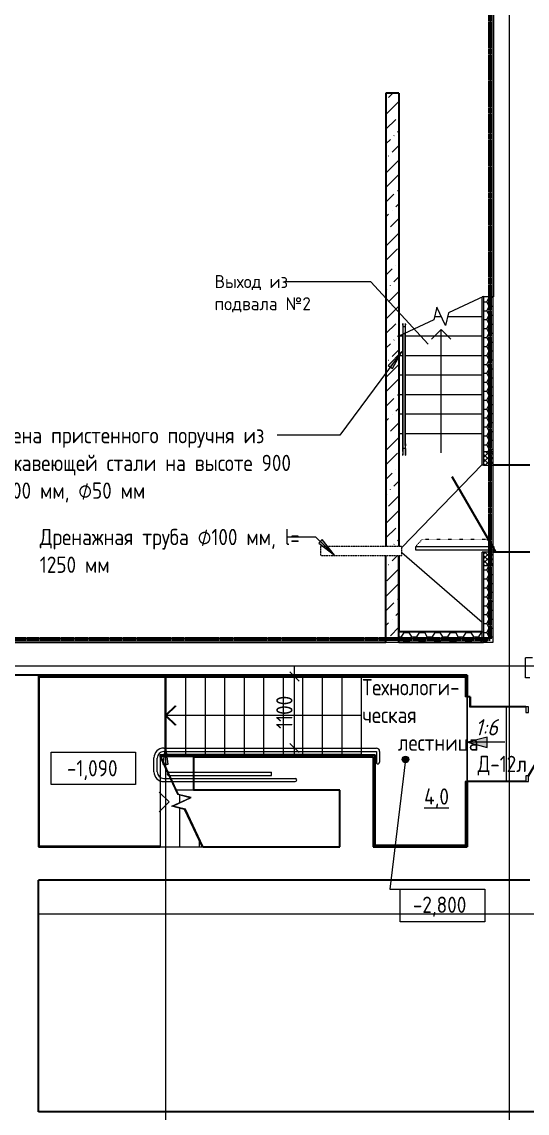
# Model space of a CAD drawing. Header units: millimetres. Extents: x 504091 to 2165846, y 135022 to 442887.
# Drawn here: x 578660 to 586422, y 211120 to 227906 of the extents above; entities that cross this region are included whole.
import ezdxf

# ---------------------------------------------------------------- set-up
doc = ezdxf.new("R2010")
doc.units = ezdxf.units.MM
for name, pattern in [('( Hidden )', [0.375, 0.25, -0.125]), ('ADSK_Линия сетки', [25, 20, -2.5, 0, -2.5]), ('ADSK_Пунктирная_п1', [0.53, 0, -0.53]), ('ADSK_Штриховая_ш3 п1_5', [4.5, 3, -1.5]), ('ADSK_Штрихпунктирная 2 точки_ш15 п1_5 п1_5 п1_5', [19.5, 15, -1.5, 0, -1.5, 0, -1.5]), ('DASHED', [7, 5, -2, 0]), ('осеваяX2', [4, 2.5, -0.5, 0.5, -0.5])]:
    doc.linetypes.add(name, pattern=pattern)
doc.layers.get('Defpoints').update_dxf_attribs({"color": 255})
doc.layers.add('!Defpoints', color=255, linetype='Continuous', lineweight=5, plot=False)
for name, color, linetype, lineweight in [('Аннотация', 7, 'Continuous', 9), ('ГИ', 204, 'DASHED', 70), ('Двери', 7, 'Continuous', 20), ('Лестницы', 7, 'Continuous', 18), ('Марки дверей', 7, 'Continuous', 20), ('Марки помещений', 7, 'Continuous', 20), ('Ограждение', 7, 'Continuous', 18), ('Оси', 165, 'осеваяX2', 13), ('отметки', 7, 'Continuous', 20), ('Пандусы', 7, 'Continuous', 18), ('Перекрытие', 7, 'Continuous', 18), ('размеры', 7, 'Continuous', 9), ('Стены внутренние', 7, 'Continuous', 18), ('Стены наружные', 7, 'Continuous', 18), ('Стены несущие', 7, 'Continuous', 30), ('Стены отделка', 7, 'Continuous', 30), ('Стены штриховка', 7, 'Continuous', 18), ('Стрелки вверх', 7, 'Continuous', 18), ('Узлы', 7, 'Continuous', 18)]:
    doc.layers.add(name, color=color, linetype=linetype, lineweight=lineweight)
doc.layers.add('Линии', color=7, linetype='Continuous', lineweight=9, true_color=0x00a600)
doc.layers.add('Штриховка', color=252, linetype='Continuous')
doc.styles.add('GOST 2.304_new', font='isocpeur.ttf', dxfattribs={"width": 0.9, "oblique": 15})
doc.styles.add('GOST Common_1', font='GOST_Common.ttf', dxfattribs={"width": 0.9, "height": 250})
doc.styles.add('GOST Common_2', font='GOST_Common.ttf', dxfattribs={"width": 0.9, "height": 200})
doc.styles.add('GOST Common_5', font='GOST_Common.ttf', dxfattribs={"height": 250})
doc.dimstyles.new('ADSK_Основной_2_5_мм_Округление_до_1_мм', dxfattribs={"dimscale": 304.8, "dimtxt": 251.428749, "dimasz": 0.463911, "dimexe": 0.492126, "dimexo": 0.492126, "dimgap": 0.098425, "dimtad": 1, "dimdec": 0, "dimdsep": 46, "dimtxsty": 'GOST Common_1', "dimblk1": 'OBLIQUE', "dimblk2": 'OBLIQUE', "dimsah": 1, "dimcen": 0.09, "dimdle": 0.492126, "dimazin": 2, "dimtfac": 1, "dimtdec": 4, "dimtix": 1, "dimtmove": 0, "dimatfit": 3, "dimfxl": 0, "dimtvp": 1, "dimtolj": 1, "dimtzin": 0, "dimlwd": 20, "dimlwe": 20, "dimarcsym": 0})
pattern_1 = [(0, (568099.94, 197753.52), (119.062, 68.741), [79.375, -158.75]), (120, (568099.94, 197753.52), (-119.06245, 68.74022), [79.375, -158.75]), (60, (568099.94, 197753.52), (-0.00045, 137.48122), [0, -158.75, 79.375, 0])]
pattern_2 = [(45, (568099.937, 197753.523), (-35.35534, 35.35534), []), (135, (568099.937, 197753.523), (-35.35534, -35.35534), [])]

# ---------------------------------------------------------------- blocks, each defined once
blk = doc.blocks.new('АС_Дверь_Однопольная_Алюминиевая - 1150х2200 алюм ост EIW30 Д12л-6958117-План подвала')
at = {"layer": 'Двери'}
for p, q in [((-363, -420), (-450, -420)), ((-450, -420), (-450, -460)), ((-450, -460), (-363, -460)), ((-363, -460), (-363, -420)), ((700, -420), (613, -420)), ((613, -420), (613, -460)), ((613, -460), (700, -460)), ((700, -460), (700, -420))]:
    blk.add_line(p, q, dxfattribs=at)
at = {"layer": 'Двери', "lineweight": 30}
blk.add_line((-363, -460), (482, -948), dxfattribs=at)
blk = doc.blocks.new('AC_Дверь_Однопольная_Стальная - 1340Х2200h ДН-8п-6920971-План подвала')
at = {"layer": 'Двери', "lineweight": 30}
blk.add_line((-670, 240), (490, 910), dxfattribs=at)
blk = doc.blocks.new('Ограждение - Ограждение-7023087-План подвала')
at = {"layer": 'Ограждение'}
for p, q in [((16447, 25364), (16417, 25350)), ((16417, 23643), (16417, 25350)), ((16447, 23643), (16447, 25364)), ((16425, 23643), (16417, 23643)), ((16447, 23643), (16440, 23643))]:
    blk.add_line(p, q, dxfattribs=at)
blk = doc.blocks.new('Тип перил - Перила_Внутренний_-7023091-План подвала')
at = {"layer": 'Ограждение'}
for p, q in [((16412, 25503), (16412, 23662)), ((16452, 23662), (16452, 25503)), ((16412, 23631), (16412, 23593)), ((16430, 23593), (16435, 23593)), ((16452, 23593), (16452, 23631))]:
    blk.add_line(p, q, dxfattribs=at)
at = {"layer": 'Ограждение', "flags": 128}
for points in [[(16412, 25503), (16413, 25508), (16413, 25512)], [(16452, 25503), (16452, 25494), (16451, 25486), (16449, 25478), (16447, 25472), (16444, 25466), (16440, 25462), (16436, 25460), (16432, 25459), (16428, 25460), (16425, 25462), (16421, 25466), (16418, 25472), (16416, 25478), (16414, 25486), (16413, 25494), (16412, 25503)], [(16452, 25503), (16452, 25508), (16452, 25512)], [(16412, 23631), (16412, 23633), (16412, 23636), (16412, 23639), (16412, 23642), (16412, 23644), (16412, 23647), (16412, 23650), (16412, 23653), (16412, 23655), (16412, 23658), (16412, 23660), (16412, 23662)], [(16452, 23662), (16452, 23660), (16452, 23657), (16452, 23655), (16452, 23652), (16452, 23649), (16452, 23647), (16452, 23644), (16452, 23641), (16452, 23638), (16452, 23636), (16452, 23633), (16452, 23631)]]:
    blk.add_lwpolyline(points, dxfattribs=at)
blk = doc.blocks.new('Тип перил - D40 шаг 400 прямое со скруглением-6687845-План подвала')
at = {"layer": 'Ограждение'}
for p, q in [((0, 20), (4, 20)), ((0, 2), (0, 0)), ((0, 0), (0, -2)), ((5, -20), (1, -20))]:
    blk.add_line(p, q, dxfattribs=at)
at = {"layer": 'Ограждение', "flags": 128}
for points in [[(100, 20), (100, 20), (100, 20), (99, 20), (99, 20), (98, 20), (97, 20), (96, 20), (95, 20), (94, 20), (92, 20), (90, 20), (89, 20), (87, 20), (85, 20), (83, 20), (80, 20), (78, 20), (75, 20), (72, 20), (70, 20), (67, 20), (64, 20), (61, 20), (57, 20), (54, 20), (51, 20), (47, 20), (44, 20), (40, 20), (36, 20), (32, 20), (29, 20), (25, 20), (21, 20), (17, 20), (13, 20), (9, 20), (5, 20), (1, 20), (0, 20)], [(5, 20), (8, 20), (12, 20), (16, 20), (20, 20), (24, 20), (28, 20), (31, 20), (35, 20), (39, 20), (43, 20), (46, 20), (50, 20), (53, 20), (56, 20), (60, 20), (63, 20), (66, 20), (69, 20)], [(70, 20), (72, 20), (74, 20), (77, 20), (80, 20), (82, 20), (84, 20), (86, 20), (88, 20), (90, 20), (92, 20), (93, 20), (95, 20), (96, 20), (97, 20), (98, 20), (99, 20), (99, 20), (100, 20), (100, 20), (100, 20), (100, 20)], [(100, 20), (101, 20), (102, 20), (102, 20), (103, 20), (104, 20), (105, 19), (106, 19), (106, 19), (107, 19), (108, 18), (109, 18), (109, 18)], [(0, -20), (4, -20), (8, -20), (12, -20), (16, -20), (20, -20), (24, -20), (28, -20), (31, -20), (35, -20), (39, -20), (43, -20), (46, -20), (50, -20), (53, -20), (56, -20), (60, -20), (63, -20), (66, -20), (69, -20), (72, -20), (74, -20), (77, -20), (80, -20), (82, -20), (84, -20), (86, -20), (88, -20), (90, -20), (92, -20), (93, -20), (95, -20), (96, -20), (97, -20), (98, -20), (99, -20), (99, -20), (100, -20), (100, -20), (100, -20), (100, -20)], [(49, -20), (47, -20), (44, -20), (40, -20), (36, -20), (32, -20), (29, -20), (25, -20), (21, -20), (17, -20), (13, -20), (9, -20), (5, -20)], [(100, -20), (100, -20), (100, -20), (99, -20), (99, -20), (98, -20), (97, -20), (96, -20), (95, -20), (94, -20), (92, -20), (90, -20), (89, -20), (87, -20)], [(103, -20), (103, -20), (102, -20), (101, -20), (100, -20), (100, -20)], [(109, -18), (108, -18), (107, -19), (106, -19), (106, -19)]]:
    blk.add_lwpolyline(points, dxfattribs=at)
blk = doc.blocks.new('Тип перил - Перила_Внутренний_-V21-План подвала')
at = {"layer": 'Ограждение'}
for p, q in [((16452, 25367), (16412, 25348)), ((16412, 23653), (16412, 25348)), ((16452, 23653), (16452, 25367)), ((16412, 23631), (16412, 23653)), ((16412, 23593), (16412, 23631)), ((16412, 23593), (16452, 23593)), ((16452, 23631), (16452, 23653)), ((16452, 23593), (16452, 23631))]:
    blk.add_line(p, q, dxfattribs=at)
blk = doc.blocks.new('Тип перил - Перила_Внутренний_-7023104-План подвала')
at = {"layer": 'Ограждение'}
for p, q in [((16412, 25512), (16412, 25503)), ((16452, 25503), (16452, 25512)), ((16412, 23593), (16412, 23583)), ((16452, 23583), (16452, 23593))]:
    blk.add_line(p, q, dxfattribs=at)
blk = doc.blocks.new('Тип перил - Перила_Внутренний_-V22-План подвала')
at = {"layer": 'Ограждение'}
for p, q in [((16412, 23583), (16412, 23593)), ((16452, 23583), (16452, 23593))]:
    blk.add_line(p, q, dxfattribs=at)
blk = doc.blocks.new('Высотные отметки - Рамка-12095-План подвала')
at = {"layer": 'Аннотация', "lineweight": 20}
for p, q in [((-6.5, 0), (-6.5, 5)), ((-6.5, 5), (6.5, 5)), ((6.5, 5), (6.5, 0)), ((6.5, 0), (-6.5, 0))]:
    blk.add_line(p, q, dxfattribs=at)
blk = doc.blocks.new('_Oblique')
at = {"color": 0, "linetype": 'ByBlock', "lineweight": -2}
blk.add_line((-0.5, -0.5), (0.5, 0.5), dxfattribs=at)
blk = doc.blocks.new('*D469')
at = {"layer": 'Defpoints', "color": 0, "lineweight": 20, "transparency": 16777216}
for p in [(582748, 217836), (582848, 217836), (582748, 216736)]:
    blk.add_point(p, dxfattribs=at)
at = {"layer": 'размеры', "color": 0, "lineweight": 20, "transparency": 16777216}
for p, q in [((582848, 216586), (582848, 217986)), ((582898, 217836), (582998, 217836)), ((582898, 216736), (582998, 216736))]:
    blk.add_line(p, q, dxfattribs=at)
at = {"layer": 'размеры', "color": 0, "lineweight": 20, "transparency": 16777216, "xscale": 141.4, "yscale": 141.4, "zscale": 141.4}
for p, rotation in [((582848, 217836), 90), ((582848, 216736), 270)]:
    blk.add_blockref('_Oblique', p, dxfattribs=dict(at, rotation=rotation))
at = {"layer": 'размеры', "color": 0, "lineweight": 20, "transparency": 16777216, "insert": (582693, 217286), "char_height": 250, "width": 644.34, "attachment_point": 5, "rotation": 90, "style": 'GOST Common_1'}
blk.add_mtext('\\A1;1100', dxfattribs=at)
blk = doc.blocks.new('оси')
at = {"layer": 'Оси', "linetype": 'ADSK_Линия сетки'}
for p, q in [((24550, -2196.5), (24550, 46378)), ((-3614.3, 22400), (62615.4, 22400))]:
    blk.add_line(p, q, dxfattribs=at)

msp = doc.modelspace()

# ---------------------------------------------------------------- hatches: boundary and pattern name
at = {"layer": 'Аннотация', "lineweight": 9}
for points in [[(584499.6958, 222837.4302), (584289.2784, 222619.9804), (584352.7283, 222572.9298)], [(583462.4748, 219705.1122), (583274.8264, 219942.4895), (583219.7826, 219885.8341)], [(580865.6978, 216788.4043), (580826.202, 216488.4043), (580905.1935, 216488.4043)]]:
    msp.add_hatch(color=256, dxfattribs=at).paths.add_polyline_path(points)
at = {"layer": 'отметки'}
h = msp.add_hatch(color=256, dxfattribs=at)
edge = h.paths.add_edge_path()
edge.add_arc((584553.2866, 216561.6238), 50, 0, 360)
at = {"layer": 'размеры'}
msp.add_hatch(color=256, dxfattribs=at).paths.add_polyline_path([(585505.7628, 216824.1723), (585805.7628, 216743.7875), (585805.7628, 216904.5571)])
at = {"layer": 'Стены внутренние', "lineweight": 9}
h = msp.add_hatch(dxfattribs=at)
h.set_pattern_fill('FP_6', color=256, style=0, pattern_type=2)
h.set_pattern_definition([(45, (568099.94, 197753.52), (84.18955, 308.69595), [396.875, -79.375, 3.353, -76.022])])
h.paths.add_polyline_path([(584452.3341, 223265.8188), (584452.3341, 226811.0475), (584252.3341, 226811.0475), (584252.3341, 223265.8188)])
h = msp.add_hatch(dxfattribs=at)
h.set_pattern_fill('FP_7', color=256, style=0, pattern_type=2)
h.set_pattern_definition([(45, (568099.94, 197753.52), (84.19025, 308.69666), [396.875, -79.375, 3.353, -76.022])])
h.paths.add_polyline_path([(584252.3341, 218366.0475), (584452.3341, 218366.0475), (584452.3341, 219698.5225), (584252.3341, 219698.5225), (584252.3341, 219136.8226)])
h.paths.add_polyline_path([(584452.3341, 219838.5225), (584452.3341, 223265.8188), (584252.3341, 223265.8188), (584252.3341, 219838.5225), (584397.2585, 219838.5225)])
at = {"layer": 'Стены наружные', "true_color": 0x6b6b6b}
for points in [[(585750.9091, 223265.8188), (585752.3341, 223265.8188), (585752.3341, 223676.0475), (585732.3341, 223676.0475), (585732.3341, 223265.8188)], [(585288.7154, 218516.0475), (585732.3341, 218516.0475), (585732.3341, 218536.0475), (584452.3341, 218536.0475), (584452.3341, 218516.0475), (584457.3341, 218516.0475)]]:
    msp.add_hatch(color=251, dxfattribs=at).paths.add_polyline_path(points)
h = msp.add_hatch(color=251, dxfattribs=at)
h.paths.add_polyline_path([(585732.3341, 218516.0475), (585752.3341, 218516.0475), (585752.3341, 219748.5225), (585732.3341, 219748.5225), (585732.3341, 218526.0475)])
h.paths.add_polyline_path([(585732.3341, 221088.5225), (585752.3341, 221088.5225), (585752.3341, 223265.8188), (585732.3341, 223265.8188), (585732.3341, 221099.8681)])
at = {"layer": 'Стены наружные', "lineweight": 9}
h = msp.add_hatch(dxfattribs=at)
h.set_pattern_fill('FP_5', color=256, style=0, pattern_type=2)
h.set_pattern_definition([(0, (568099.94, 197753.52), (119.063, 68.741), [79.375, -158.75]), (120, (568099.94, 197753.52), (-119.06245, 68.74022), [79.375, -158.75]), (60, (568099.94, 197753.52), (-0.00045, 137.48122), [0, -158.75, 79.375, 0])])
h.paths.add_polyline_path([(585288.7154, 218366.0475), (585732.3341, 218366.0475), (585732.3341, 218516.0475), (584452.3341, 218516.0475), (584452.3341, 218366.0475), (584457.3341, 218366.0475)])
at = {"layer": 'Узлы', "lineweight": 9}
h = msp.add_hatch(dxfattribs=at)
h.set_pattern_fill('FP_10', color=256, style=0, pattern_type=2)
h.set_pattern_definition(pattern_1)
h.paths.add_polyline_path([(585902.3341, 221291.1733), (585902.3341, 223676.0475), (585752.3341, 223676.0475), (585752.3341, 221291.1733), (585888.373, 221291.1733)])
h = msp.add_hatch(dxfattribs=at)
h.set_pattern_fill('FP_11', color=256, style=0, pattern_type=2)
h.set_pattern_definition(pattern_2)
h.paths.add_polyline_path([(585902.3341, 221088.5225), (585902.3341, 221291.1733), (585752.3341, 221291.1733), (585752.3341, 221088.5225)])
h = msp.add_hatch(dxfattribs=at)
h.set_pattern_fill('FP_11', color=256, style=0, pattern_type=2)
h.set_pattern_definition(pattern_2)
h.paths.add_polyline_path([(585752.3341, 219545.8718), (585902.3341, 219545.8718), (585902.3341, 219748.5225), (585752.3341, 219748.5225), (585752.3341, 219718.5225)])
h = msp.add_hatch(dxfattribs=at)
h.set_pattern_fill('FP_10', color=256, style=0, pattern_type=2)
h.set_pattern_definition(pattern_1)
h.paths.add_polyline_path([(585752.3341, 218366.0475), (585902.3341, 218366.0475), (585902.3341, 219545.8718), (585752.3341, 219545.8718), (585752.3341, 218526.0475)])

# ---------------------------------------------------------------- linework, layer by layer
at = {"layer": '!Defpoints', "color": 2, "lineweight": 20}
msp.add_lwpolyline([(613421.6646, 218584.8405), (606766.7913, 218584.8405), (606766.7913, 218454.8405), (599021.1136, 218454.8405), (598970.5919, 233869.9907), (604245.6676, 233869.9907), (604245.6676, 240973.5225), (598946.8288, 240973.5225), (598946.3857, 241179.162), (585852.3341, 241150.9484), (585852.3341, 218416.0475), (571508.6963, 218416.0475)], dxfattribs=at)
at = {"layer": 'Аннотация', "lineweight": 9}
for p, q in [((583621.244, 223906.7967), (582692.2271, 223906.7967)), ((584021.6315, 223906.7967), (583621.244, 223906.7967)), ((584901.2898, 222945.7436), (584021.6315, 223906.7967)), ((584499.6958, 222837.4302), (583543.6479, 221548.1551)), ((584499.6958, 222837.4302), (584289.2784, 222619.9804)), ((584352.7283, 222572.9298), (584499.6958, 222837.4302)), ((584289.2784, 222619.9804), (584352.7283, 222572.9298)), ((582850.2406, 221548.1551), (582582.7495, 221548.1551)), ((583543.6479, 221548.1551), (582850.2406, 221548.1551)), ((582953.696, 219981.7727), (582745.8077, 219981.7727)), ((583177.714, 219981.7727), (582953.696, 219981.7727)), ((583462.4748, 219705.1122), (583177.714, 219981.7727)), ((583274.8264, 219942.4895), (583219.7826, 219885.8341)), ((583462.4748, 219705.1122), (583274.8264, 219942.4895)), ((583219.7826, 219885.8341), (583462.4748, 219705.1122)), ((580865.6978, 216788.4043), (580826.202, 216488.4043)), ((580905.1935, 216488.4043), (580865.6978, 216788.4043)), ((580865.6978, 216788.4043), (580865.6978, 209610.1445)), ((580826.202, 216488.4043), (580905.1935, 216488.4043))]:
    msp.add_line(p, q, dxfattribs=at)
at = {"layer": 'ГИ', "linetype": '( Hidden )', "lineweight": 60, "ltscale": 20}
msp.add_lwpolyline([(561122.148, 225839.1126), (561122.148, 241164.6667), (571393.465, 241086.4776), (571508.6963, 218416.0475), (585852.3341, 218416.0475), (585852.3341, 241150.9484), (598946.1505, 241179.1615), (598946.8288, 240973.5225), (604245.6676, 240973.5225), (604245.6676, 233869.9907), (598970.5919, 233869.9907), (599021.1136, 218454.8405), (606766.7913, 218454.8405), (606766.7913, 218584.8405), (613421.6646, 218584.8405), (613350.8155, 241332.3278), (623406.8071, 241332.3278), (623695.1603, 205962.9513), (617416.4749, 205962.9513), (617419.2163, 205712.9513)], dxfattribs=at)
at = {"layer": 'Лестницы'}
for p, q in [((585750.9091, 223679.1475), (585214.1976, 223428.8748)), ((585744.2612, 223676.0475), (585750.9091, 223676.0475)), ((585744.2612, 223676.0475), (585750.9091, 223676.0475)), ((585750.9091, 223676.0475), (585750.9091, 223679.1475)), ((585034.875, 223517.6581), (584987.6206, 223323.2202)), ((585166.9432, 223234.4369), (585034.875, 223517.6581)), ((585214.1976, 223428.8748), (585166.9432, 223234.4369)), ((584987.6206, 223323.2202), (584450.9091, 223072.9475)), ((585000.4593, 223376.0475), (585100.9091, 223376.0475)), ((585000.4593, 223376.0475), (585100.9091, 223376.0475)), ((585201.3589, 223376.0475), (585732.3341, 223376.0475)), ((585201.3589, 223376.0475), (585732.3341, 223376.0475)), ((584462.3341, 223076.0475), (584512.3341, 223076.0475)), ((584462.3341, 223076.0475), (584512.3341, 223076.0475)), ((584552.3341, 223076.0475), (585732.3341, 223076.0475)), ((584552.3341, 223076.0475), (585732.3341, 223076.0475)), ((584462.3341, 222776.0475), (584512.3341, 222776.0475)), ((584462.3341, 222776.0475), (584512.3341, 222776.0475)), ((584552.3341, 222776.0475), (585732.3341, 222776.0475)), ((584552.3341, 222776.0475), (585732.3341, 222776.0475)), ((584462.3341, 222476.0475), (584512.3341, 222476.0475)), ((584462.3341, 222476.0475), (584512.3341, 222476.0475)), ((584552.3341, 222476.0475), (585732.3341, 222476.0475)), ((584552.3341, 222476.0475), (585732.3341, 222476.0475)), ((584462.3341, 222176.0475), (584512.3341, 222176.0475)), ((584462.3341, 222176.0475), (584512.3341, 222176.0475)), ((584552.3341, 222176.0475), (585732.3341, 222176.0475)), ((584552.3341, 222176.0475), (585732.3341, 222176.0475)), ((584462.3341, 221876.0475), (584512.3341, 221876.0475)), ((584462.3341, 221876.0475), (584512.3341, 221876.0475)), ((584552.3341, 221876.0475), (585732.3341, 221876.0475)), ((584552.3341, 221876.0475), (585732.3341, 221876.0475)), ((584462.3341, 221576.0475), (584512.3341, 221576.0475)), ((584462.3341, 221576.0475), (584512.3341, 221576.0475)), ((584552.3341, 221576.0475), (585732.3341, 221576.0475)), ((584552.3341, 221576.0475), (585732.3341, 221576.0475)), ((580863.6127, 216635.7823), (580863.6127, 217824.0475)), ((580863.6127, 216635.7823), (580863.6127, 217824.0475)), ((580878.6127, 216635.7823), (580878.6127, 217824.0475)), ((581178.6127, 216635.7823), (581178.6127, 217824.0475)), ((581178.6127, 216635.7823), (581178.6127, 217824.0475)), ((581478.6127, 216635.7823), (581478.6127, 217824.0475)), ((581478.6127, 216635.7823), (581478.6127, 217824.0475)), ((581778.6127, 216635.7823), (581778.6127, 217824.0475)), ((581778.6127, 216635.7823), (581778.6127, 217824.0475)), ((582078.6127, 216635.7823), (582078.6127, 217824.0475)), ((582078.6127, 216635.7823), (582078.6127, 217824.0475)), ((582378.6127, 216635.7823), (582378.6127, 217824.0475)), ((582378.6127, 216635.7823), (582378.6127, 217824.0475)), ((582678.6127, 216635.7823), (582678.6127, 217824.0475)), ((582678.6127, 216635.7823), (582678.6127, 217824.0475)), ((582978.6127, 216635.7823), (582978.6127, 217824.0475)), ((582978.6127, 216635.7823), (582978.6127, 217824.0475)), ((583278.6127, 216635.7823), (583278.6127, 217824.0475)), ((583278.6127, 216635.7823), (583278.6127, 217824.0475)), ((583578.6127, 216635.7823), (583578.6127, 217824.0475)), ((583578.6127, 216635.7823), (583578.6127, 217824.0475)), ((583878.6127, 216635.7823), (583878.6127, 217824.0475)), ((583878.6127, 216635.7823), (583878.6127, 217824.0475)), ((580783.6127, 216598.8896), (580783.6127, 215214.4633)), ((581053.5697, 216019.9649), (580783.6127, 216598.8896)), ((580783.6127, 216598.8896), (580783.6127, 215214.4633)), ((580798.6127, 216635.7823), (580863.6127, 216635.7823)), ((580798.6127, 216632.3376), (580798.6127, 216635.7823)), ((580798.6127, 216600.3376), (580798.6127, 216566.722)), ((581068.9073, 216020.6889), (580798.6127, 216600.3376)), ((580798.6127, 216600.3376), (580798.6127, 216566.722)), ((580878.6127, 216635.7823), (580863.6127, 216635.7823)), ((581178.6127, 216635.7823), (580878.6127, 216635.7823)), ((581478.6127, 216635.7823), (581178.6127, 216635.7823)), ((581778.6127, 216635.7823), (581478.6127, 216635.7823)), ((582078.6127, 216635.7823), (581778.6127, 216635.7823)), ((582378.6127, 216635.7823), (582078.6127, 216635.7823)), ((582678.6127, 216635.7823), (582378.6127, 216635.7823)), ((582978.6127, 216635.7823), (582678.6127, 216635.7823)), ((583278.6127, 216635.7823), (582978.6127, 216635.7823)), ((583578.6127, 216635.7823), (583278.6127, 216635.7823)), ((583878.6127, 216635.7823), (583578.6127, 216635.7823)), ((580964.7864, 215840.6423), (581248.0076, 215972.7105)), ((580980.124, 215841.3663), (581263.3452, 215973.4345)), ((581248.0076, 215972.7105), (581053.5697, 216019.9649)), ((581263.3452, 215973.4345), (581068.9073, 216020.6889)), ((581083.6127, 216012.6635), (581083.6127, 215896.0519)), ((581083.6127, 216012.6635), (581083.6127, 215896.0519)), ((581098.6127, 216013.4696), (581098.6127, 216009.0181)), ((581098.6127, 216013.4696), (581098.6127, 216009.0181)), ((581098.6127, 215903.0466), (581098.6127, 215896.6185)), ((581098.6127, 215903.0466), (581098.6127, 215896.6185)), ((581159.2243, 215793.388), (580964.7864, 215840.6423)), ((581174.5619, 215794.1119), (580980.124, 215841.3663)), ((581083.6127, 215811.7639), (581083.6127, 215214.4633)), ((581083.6127, 215811.7639), (581083.6127, 215214.4633)), ((581098.6127, 215812.5699), (581098.6127, 215808.1184)), ((581098.6127, 215812.5699), (581098.6127, 215808.1184)), ((581429.1813, 215214.4633), (581159.2243, 215793.388)), ((581444.8565, 215214.4633), (581174.5619, 215794.1119)), ((580783.6127, 215214.4633), (581083.6127, 215214.4633)), ((581083.6127, 215214.4633), (581383.6127, 215214.4633)), ((581383.6127, 215312.1855), (581383.6127, 215214.4633)), ((581383.6127, 215312.1855), (581383.6127, 215214.4633)), ((581383.6127, 215214.4633), (581429.1813, 215214.4633)), ((581398.6127, 215313.6334), (581398.6127, 215280.0179)), ((581398.6127, 215313.6334), (581398.6127, 215280.0179)), ((581429.1813, 215214.4633), (581444.8565, 215214.4633))]:
    msp.add_line(p, q, dxfattribs=at)
at = {"layer": 'Линии', "color": 7}
for p, q in [((585902.3341, 223676.0475), (585752.3341, 223676.0475)), ((585752.3341, 223676.0475), (585752.3341, 221291.1733)), ((585902.3341, 221291.1733), (585902.3341, 223676.0475)), ((585752.3341, 221291.1733), (585752.3341, 221088.5225)), ((585902.3341, 221291.1733), (585752.3341, 221291.1733)), ((585902.3341, 221088.5225), (585902.3341, 221291.1733)), ((585752.3341, 221088.5225), (585902.3341, 221088.5225)), ((585752.3341, 219748.5225), (585752.3341, 219545.8718)), ((585902.3341, 219748.5225), (585752.3341, 219748.5225)), ((585902.3341, 219545.8718), (585902.3341, 219748.5225)), ((585752.3341, 219545.8718), (585752.3341, 218366.0475)), ((585752.3341, 219545.8718), (585902.3341, 219545.8718)), ((585902.3341, 218366.0475), (585902.3341, 219545.8718)), ((585752.3341, 218366.0475), (585902.3341, 218366.0475))]:
    msp.add_line(p, q, dxfattribs=at)
at = {"layer": 'Линии', "color": 7, "linetype": 'ADSK_Пунктирная_п1', "ltscale": 0.5}
for p, q in [((584805.4191, 219944.5886), (584711.6134, 219838.5225)), ((585805.5474, 219944.5886), (584805.4191, 219944.5886)), ((585911.6134, 219838.5225), (585805.5474, 219944.5886))]:
    msp.add_line(p, q, dxfattribs=at)
at = {"layer": 'Линии', "color": 7, "linetype": 'ADSK_Штриховая_ш3 п1_5'}
for p, q in [((583247.3341, 219838.5225), (583247.3341, 219698.5225)), ((584497.3341, 219838.5225), (583247.3341, 219838.5225)), ((584497.3341, 219698.5225), (584497.3341, 219838.5225)), ((583247.3341, 219698.5225), (584497.3341, 219698.5225))]:
    msp.add_line(p, q, dxfattribs=at)
at = {"layer": 'Линии', "color": 7, "linetype": 'ADSK_Штрихпунктирная 2 точки_ш15 п1_5 п1_5 п1_5'}
for p, q in [((584711.6134, 219778.5225), (584711.6134, 219838.5225)), ((584711.6134, 219838.5225), (585911.6134, 219838.5225)), ((585911.6134, 219778.5225), (584711.6134, 219778.5225)), ((585911.6134, 219838.5225), (585911.6134, 219778.5225))]:
    msp.add_line(p, q, dxfattribs=at)
at = {"layer": 'Линии', "color": 7, "lineweight": 18}
for p, q in [((580839.9304, 216736.0475), (584105.9787, 216736.0475)), ((580689.9304, 216370.0759), (580689.9304, 216586.0475)), ((580689.9304, 216370.0759), (580689.9304, 216586.0475)), ((580739.9304, 216370.0759), (580739.9304, 216580.7823)), ((580739.9304, 216370.0759), (580739.9304, 216580.7823)), ((580839.9304, 216680.7823), (584105.9787, 216680.7823)), ((584105.9787, 216680.7823), (584105.9787, 216501.6312)), ((584155.9787, 216680.7823), (584155.9787, 216517.8565)), ((580839.9304, 216270.0759), (582858.6127, 216270.0759)), ((580839.9304, 216220.0759), (582858.6127, 216220.0759)), ((580916.7734, 216364.4633), (582496.7734, 216364.4633)), ((580916.7734, 216314.4633), (582496.7734, 216314.4633)), ((582496.7734, 216314.4633), (582496.7734, 216364.4633))]:
    msp.add_line(p, q, dxfattribs=at)
for centre, radius, start, end in [((580839.9304, 216586.0475), 150, 90, 180), ((584100.4363, 216680.7823), 55.5424, 0, 84.27309447), ((580839.9304, 216580.7823), 100, 90, 180), ((584128.3461, 216517.8565), 27.6326, 215.95705684, 0), ((580839.9304, 216370.0759), 150, 180, 270), ((580839.9304, 216370.0759), 100, 180, 270), ((580916.7734, 216339.4633), 25, 90, 270), ((582858.6127, 216245.0759), 25, 270, 90)]:
    msp.add_arc(centre, radius, start, end, dxfattribs=at)
at = {"layer": 'отметки', "lineweight": 20}
for p, q in [((584553.2866, 216561.6238), (584313.9367, 214564.3421)), ((584313.9367, 214564.3421), (585122.9972, 214564.3421))]:
    msp.add_line(p, q, dxfattribs=at)
at = {"layer": 'отметки'}
msp.add_circle((584553.2866, 216561.6238), 50, dxfattribs=at)
at = {"layer": 'Пандусы'}
for p, q in [((585502.3341, 217522.2889), (585502.3341, 216222.2889)), ((586102.3341, 217372.2889), (586102.3341, 216222.2889))]:
    msp.add_line(p, q, dxfattribs=at)
at = {"layer": 'Перекрытие'}
for p, q in [((585732.3341, 221099.8681), (584497.3341, 219819.9765)), ((584497.3341, 219743.852), (585732.3341, 218673.3975)), ((580863.6127, 216635.7823), (580863.6127, 217824.0475)), ((585502.3341, 216222.32), (585502.3341, 217522.2889)), ((580798.6127, 216632.3376), (580798.6127, 216635.7823)), ((580798.6127, 216635.7823), (580863.6127, 216635.7823)), ((583848.3154, 216635.7823), (583848.2715, 216632.3376)), ((578914.9373, 214188.6204), (588330.204, 214188.6204))]:
    msp.add_line(p, q, dxfattribs=at)
at = {"layer": 'размеры'}
for p, q in [((585805.7628, 216904.5571), (585505.7628, 216824.1723)), ((585805.7628, 216743.7875), (585805.7628, 216904.5571)), ((585505.7628, 216824.1723), (585805.7628, 216743.7875))]:
    msp.add_line(p, q, dxfattribs=at)
at = {"layer": 'размеры', "lineweight": 20}
msp.add_line((586077.2954, 216824.1723), (585505.7628, 216824.1723), dxfattribs=at)
at = {"layer": 'Стены внутренние'}
for p, q in [((585902.3341, 219748.5225), (585902.3341, 221088.5225)), ((585535.3341, 217522.2889), (585535.3341, 217372.2889)), ((585535.3341, 217372.2889), (585547.3341, 217372.2889)), ((581298.326, 216090.3376), (581036.4296, 216090.3376))]:
    msp.add_line(p, q, dxfattribs=at)
at = {"layer": 'Стены наружные'}
msp.add_line((582891.6097, 216632.3376), (582894.3445, 216632.3376), dxfattribs=at)
at = {"layer": 'Стены несущие'}
for p, q in [((585902.3341, 241101.162), (585902.3341, 223676.0475)), ((584452.3341, 226811.0475), (584252.3341, 226811.0475)), ((584252.3341, 226811.0475), (584252.3341, 219838.5225)), ((584452.3341, 226811.0475), (584452.3341, 219838.5225)), ((586462.3341, 221088.5225), (585902.3341, 221088.5225)), ((586462.3341, 219748.5225), (585902.3341, 219748.5225)), ((584252.3341, 218366.0475), (584252.3341, 219698.5225)), ((584452.3341, 218366.0475), (584452.3341, 219698.5225)), ((571459.2033, 218366.0475), (584252.3341, 218366.0475)), ((584452.3341, 218366.0475), (585752.3341, 218366.0475)), ((585502.3341, 217856.0475), (575329.9373, 217856.0475)), ((578914.9373, 217856.0475), (578914.9373, 215214.4633)), ((585502.3341, 217856.0475), (585502.3341, 217522.2889)), ((585547.3341, 217522.2889), (585502.3341, 217522.2889)), ((585547.3341, 217522.2889), (585547.3341, 217372.2889)), ((586402.3341, 217372.2889), (585547.3341, 217372.2889)), ((581298.326, 216600.3376), (584055.9787, 216600.3376)), ((581298.326, 216600.3376), (581298.326, 216090.3376)), ((584055.9787, 216600.3376), (584055.9787, 215214.4633)), ((585502.3341, 216222.2933), (585502.3341, 215214.4633)), ((586402.3341, 216222.2889), (585502.3341, 216222.2889)), ((583545.9787, 216090.3376), (581298.326, 216090.3376)), ((583545.9787, 215214.4633), (583545.9787, 216090.3376)), ((578914.9373, 215214.4633), (580783.6127, 215214.4633)), ((581444.8565, 215214.4633), (583545.9787, 215214.4633)), ((584055.9787, 215214.4633), (585502.3341, 215214.4633)), ((578914.9373, 211141.8607), (578914.9373, 214704.4633)), ((586462.3341, 214704.4633), (578914.9373, 214704.4633)), ((604316.891, 211141.8607), (578914.9373, 211141.8607))]:
    msp.add_line(p, q, dxfattribs=at)
at = {"layer": 'Стены отделка', "lineweight": 9}
for p, q in [((584462.3341, 223676.0475), (584452.3341, 223676.0475)), ((584462.3341, 219838.5225), (584462.3341, 223676.0475)), ((585732.3341, 221088.5225), (585732.3341, 223676.0475)), ((585744.2612, 223676.0475), (585732.3341, 223676.0475)), ((585752.3341, 223676.0475), (585750.9091, 223676.0475)), ((585752.3341, 221088.5225), (585732.3341, 221088.5225)), ((585732.3341, 218366.0475), (585732.3341, 219748.5225)), ((585752.3341, 219748.5225), (585732.3341, 219748.5225)), ((584462.3341, 218536.0475), (584462.3341, 219698.5225)), ((585752.3341, 218516.0475), (584452.3341, 218516.0475)), ((584462.3341, 218536.0475), (585732.3341, 218536.0475)), ((585470.3341, 217824.0475), (578914.9373, 217824.0475)), ((578926.9373, 217836.0475), (578926.9373, 215226.4633)), ((579394.902, 217836.0475), (580394.902, 217836.0475)), ((585439.9373, 217856.0475), (585439.9373, 217836.0475)), ((585439.9373, 217836.0475), (585482.3341, 217836.0475)), ((585470.3341, 217824.0475), (585470.3341, 217522.3202)), ((585482.3341, 217836.0475), (585482.3341, 217850.0475)), ((585502.3341, 217850.0475), (585482.3341, 217850.0475)), ((585482.3341, 217522.3202), (585470.3341, 217522.3202)), ((585502.3341, 217522.2889), (585482.3341, 217522.2889)), ((580783.6127, 216600.3376), (580783.6127, 216632.3376)), ((580783.6127, 216632.3376), (581217.8544, 216632.3376)), ((582894.3445, 216620.3376), (580783.6127, 216620.3376)), ((581298.326, 216600.3376), (580783.6127, 216600.3376)), ((582891.6097, 216632.3376), (581217.5661, 216632.3376)), ((581217.5661, 216620.3376), (581217.5661, 216632.3376)), ((581217.5661, 216620.3376), (582891.6097, 216620.3376)), ((581217.8544, 216620.3376), (581217.8544, 216632.3376)), ((582891.6097, 216620.3376), (582891.6097, 216632.3376)), ((584087.9787, 216632.3376), (582894.3445, 216632.3376)), ((582894.3445, 216620.3376), (582894.3445, 216632.3376)), ((582894.3445, 216620.3376), (584075.9787, 216620.3376)), ((584087.9787, 216632.3376), (584087.9787, 215214.4633)), ((585482.3341, 216222.3202), (585470.3341, 216222.3202)), ((585470.3341, 216222.2934), (585470.3341, 215214.4633)), ((585502.3341, 216222.2889), (585482.3341, 216222.2889)), ((578926.9373, 215226.4633), (580783.6127, 215226.4633)), ((584075.9787, 215246.4633), (585482.3341, 215246.4633)), ((585502.3341, 215234.4633), (584075.9787, 215234.4633)), ((584075.9787, 215234.4633), (584075.9787, 215214.4633))]:
    msp.add_line(p, q, dxfattribs=at)
at = {"layer": 'Стены штриховка'}
for p, q in [((584462.3341, 218536.0475), (584452.3341, 218536.0475)), ((584252.3341, 218366.0475), (584452.3341, 218366.0475)), ((586394.6333, 217816.9737), (586394.6333, 218121.9737)), ((586502.3341, 218121.9737), (586394.6333, 218121.9737)), ((579394.902, 217836.0475), (578914.9373, 217836.0475)), ((578914.9373, 217826.0475), (585472.3341, 217826.0475)), ((578924.9373, 215224.4633), (578924.9373, 217836.0475)), ((585439.9373, 217836.0475), (580394.902, 217836.0475)), ((585472.3341, 217826.0475), (585472.3341, 217522.3202)), ((585482.3341, 217522.2933), (585482.3341, 217836.0475)), ((586462.3341, 217816.9737), (586394.6333, 217816.9737)), ((581217.8544, 216630.3376), (580783.6127, 216630.3376)), ((582891.6097, 216630.3376), (581217.5661, 216630.3376)), ((584075.9787, 216630.3376), (582894.3445, 216630.3376)), ((584075.9787, 216632.3376), (584075.9787, 216630.3376)), ((584075.9787, 216620.3376), (584075.9787, 215234.4633)), ((584085.9787, 215214.4633), (584085.9787, 216632.3376)), ((585472.3341, 216222.3202), (585472.3341, 215214.4633)), ((585482.3341, 215214.4633), (585482.3341, 216222.2934)), ((580783.6127, 215224.4633), (578924.9373, 215224.4633)), ((585482.3341, 215244.4633), (584075.9787, 215244.4633))]:
    msp.add_line(p, q, dxfattribs=at)
at = {"layer": 'Стрелки вверх'}
for p, q in [((585100.9091, 223176.0475), (584950.9091, 223026.0475)), ((585100.9091, 223076.0475), (585100.9091, 223176.0475)), ((585100.9091, 223176.0475), (585250.9091, 223026.0475)), ((585100.9091, 222776.0475), (585100.9091, 223076.0475)), ((585100.9091, 222476.0475), (585100.9091, 222776.0475)), ((585100.9091, 222176.0475), (585100.9091, 222476.0475)), ((585100.9091, 221876.0475), (585100.9091, 222176.0475)), ((585100.9091, 221576.0475), (585100.9091, 221876.0475)), ((585100.9091, 221276.0475), (585100.9091, 221576.0475)), ((580863.6127, 217235.7823), (581013.6127, 217385.7823)), ((580878.6127, 217235.7823), (581028.6127, 217385.7823)), ((580878.6127, 217235.7823), (580863.6127, 217235.7823)), ((580863.6127, 217235.7823), (581013.6127, 217085.7823)), ((581178.6127, 217235.7823), (580878.6127, 217235.7823)), ((580878.6127, 217235.7823), (581028.6127, 217085.7823)), ((581478.6127, 217235.7823), (581178.6127, 217235.7823)), ((581778.6127, 217235.7823), (581478.6127, 217235.7823)), ((582078.6127, 217235.7823), (581778.6127, 217235.7823)), ((582378.6127, 217235.7823), (582078.6127, 217235.7823)), ((582678.6127, 217235.7823), (582378.6127, 217235.7823)), ((582978.6127, 217235.7823), (582678.6127, 217235.7823)), ((583278.6127, 217235.7823), (582978.6127, 217235.7823)), ((583578.6127, 217235.7823), (583278.6127, 217235.7823)), ((583878.6127, 217235.7823), (583578.6127, 217235.7823)), ((580921.7346, 215907.4004), (580771.7346, 216057.4004)), ((580921.7346, 215907.4004), (580771.7346, 215757.4004))]:
    msp.add_line(p, q, dxfattribs=at)

# ---------------------------------------------------------------- block references
at = {"layer": 'Двери', "color": 8, "true_color": 0x7f7f7f, "rotation": 89.99999999999991}
msp.add_blockref('AC_Дверь_Однопольная_Стальная - 1340Х2200h ДН-8п-6920971-План подвала', (586182.3341, 220418.5225), dxfattribs=at)
at = {"layer": 'Двери', "rotation": 89.9999999999999}
msp.add_blockref('АС_Дверь_Однопольная_Алюминиевая - 1150х2200 алюм ост EIW30 Д12л-6958117-План подвала', (585982.3341, 216672.2889), dxfattribs=at)
at = {"layer": 'Ограждение'}
for name in ['Тип перил - Перила_Внутренний_-7023091-План подвала', 'Тип перил - Перила_Внутренний_-7023104-План подвала', 'Тип перил - Перила_Внутренний_-V21-План подвала', 'Ограждение - Ограждение-7023087-План подвала', 'Тип перил - Перила_Внутренний_-V22-План подвала']:
    msp.add_blockref(name, (568099.9373, 197753.5225), dxfattribs=at)
at = {"layer": 'Ограждение', "rotation": 270}
msp.add_blockref('Тип перил - D40 шаг 400 прямое со скруглением-6687845-План подвала', (584532.3341, 221346.0475), dxfattribs=at)
at = {"layer": 'отметки', "lineweight": 20, "xscale": 99.99999999999993, "yscale": 99.99999999999993, "zscale": 99.99999999999993}
msp.add_blockref('Высотные отметки - Рамка-12095-План подвала', (579758.2163, 216173.874), dxfattribs=at)
at = {"layer": 'отметки', "lineweight": 20, "xscale": 99.99999999999993, "yscale": 99.99999999999993, "zscale": 99.99999999999993, "rotation": 180}
msp.add_blockref('Высотные отметки - Рамка-12095-План подвала', (585122.9972, 214564.3421), dxfattribs=at)
at = {"layer": 'Штриховка'}
msp.add_blockref('оси', (561599.5026, 195598.5225), dxfattribs=at)

# ---------------------------------------------------------------- texts
at = {"layer": 'Аннотация', "lineweight": 9, "attachment_point": 1, "line_spacing_factor": 1.022766}
for s, insert, char_height, width, style in [('\\pt360,720,1080,1440,1800,2160,2520,2880,3240,3600,3960,4320,4680,5040,5400,5760,6120,6480,6840,7200,7560,7920,8280,8640,9000,9360,9720,10080,10440,10800,11160,11520;Выход из подвала №2', (581620.6646, 224010.92), 200, 2000.7, 'GOST Common_5'), ('\\pt360,720,1080,1440,1800,2160,2520,2880,3240,3600,3960,4320,4680,5040,5400,5760,6120,6480,6840,7200,7560,7920,8280,8640,9000,9360,9720,10080,10440,10800,11160,11520;Замена пристенного поручня из нержавеющей стали на высоте 900 и 500 мм, ⌀50 мм', (578022.6558, 221673.3482), 250, 4828.5, 'GOST Common_2'), ('\\pt360,720,1080,1440,1800,2160,2520,2880,3240,3600,3960,4320,4680,5040,5400,5760,6120,6480,6840,7200,7560,7920,8280,8640,9000,9360,9720,10080,10440,10800,11160,11520;Дренажная труба ⌀100 мм, l= 1250 мм', (578935.8077, 220106.9659), 250, 4018.5, 'GOST Common_2')]:
    msp.add_mtext(s, dxfattribs=dict(at, insert=insert, char_height=char_height, width=width, style=style))
at = {"layer": 'Марки дверей', "lineweight": 9, "insert": (586039.4556, 216466.6352), "char_height": 250, "width": 803.7, "attachment_point": 5, "line_spacing_factor": 1.022766, "style": 'GOST Common_2'}
msp.add_mtext('\\pt450,900,1350,1800,2250,2700,3150,3600,4050,4500,4950,5400,5850,6300,6750,7200,7650,8100,8550,9000,9450,9900,10350,10800,11250,11700,12150,12600,13050,13500,13950,14400;Д-12л', dxfattribs=at)
at = {"layer": 'Марки помещений', "lineweight": 9, "char_height": 250, "line_spacing_factor": 1.022766, "style": 'GOST Common_2'}
for s, insert, width, attachment_point in [('\\pt450,900,1350,1800,2250,2700,3150,3600,4050,4500,4950,5400,5850,6300,6750,7200,7650,8100,8550,9000,9450,9900,10350,10800,11250,11700,12150,12600,13050,13500,13950,14400;Технологи-\\Pческая\\P    лестница', (583889.8795, 217797.0951), 3845.7, 1), ('\\pt450,900,1350,1800,2250,2700,3150,3600,4050,4500,4950,5400,5850,6300,6750,7200,7650,8100,8550,9000,9450,9900,10350,10800,11250,11700,12150,12600,13050,13500,13950,14400;{\\L4,0}', (585030.7942, 215961.374), 423, 5)]:
    msp.add_mtext(s, dxfattribs=dict(at, insert=insert, width=width, attachment_point=attachment_point))
at = {"layer": 'отметки', "lineweight": 20, "char_height": 250, "attachment_point": 1, "line_spacing_factor": 1.022761, "style": 'GOST Common_1'}
for s, insert, width in [('-1,090', (579350.9112, 216550.5811), 977.532294), ('-2,800', (584666.226, 214450.5047), 1028.822569)]:
    msp.add_mtext(s, dxfattribs=dict(at, insert=insert, width=width))
at = {"layer": 'размеры', "lineweight": 20, "insert": (585623.0757, 217180.8794), "char_height": 250, "width": 404.288048, "attachment_point": 1, "line_spacing_factor": 1.022761, "style": 'GOST 2.304_new'}
msp.add_mtext('1:6', dxfattribs=at)

# ---------------------------------------------------------------- dimensions: what is measured, and where the dimension line sits
at = {"layer": 'размеры', "lineweight": 20}
dim = msp.add_linear_dim(base=(582848.2042, 217835.7823), p1=(582748.2193, 216736.0475), p2=(582748.2193, 217835.7823), angle=90, dimstyle='ADSK_Основной_2_5_мм_Округление_до_1_мм', override={"dimpost": '<>', "dimfxl": 1099.734811}, dxfattribs=at)
dim.commit()
dim.dimension.update_dxf_attribs({"geometry": '*D469', "text_midpoint": (582693.2042, 217285.9149)})

doc.saveas('drawing.dxf')
